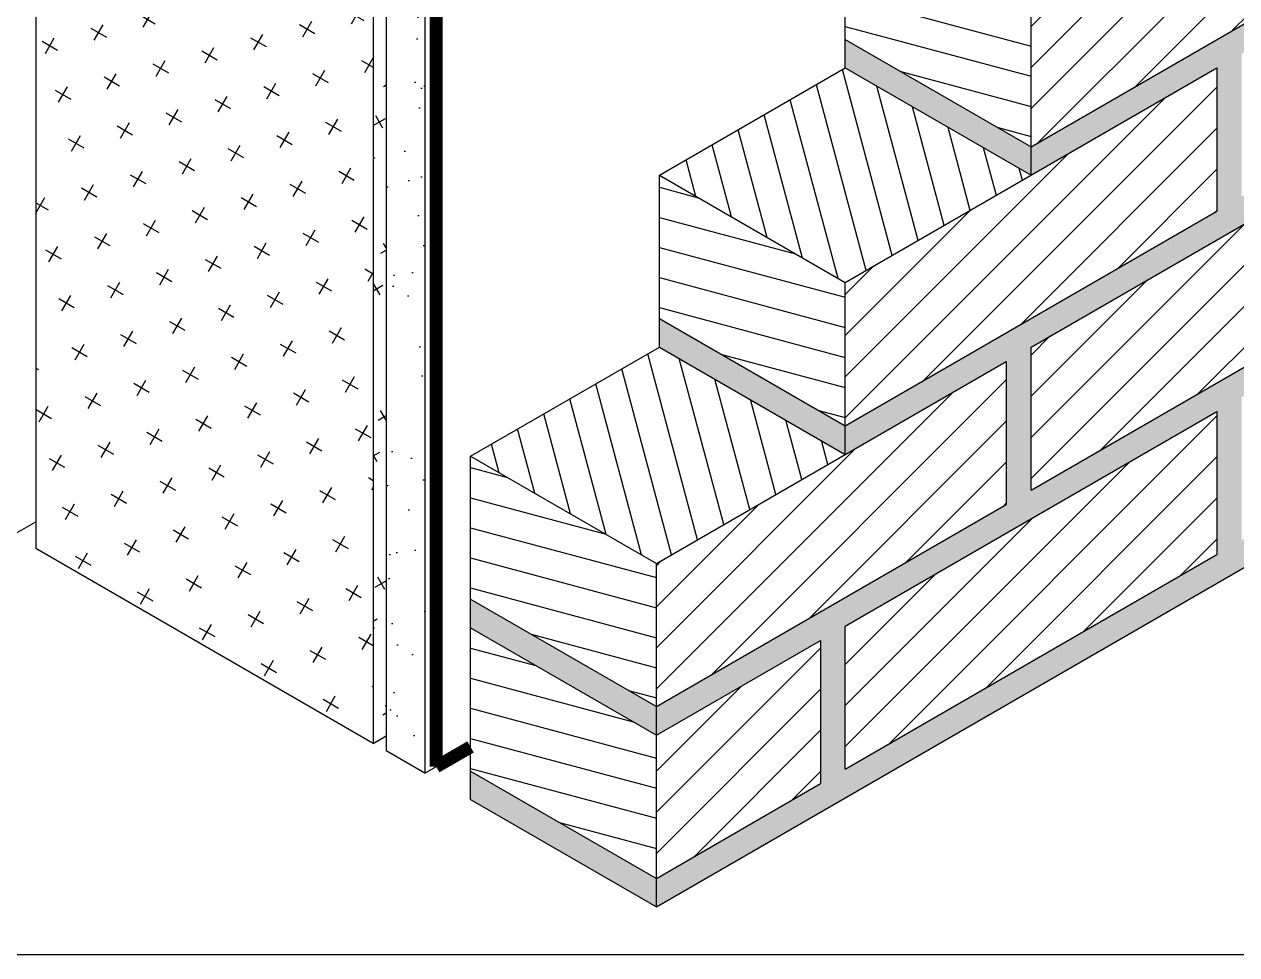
# Model space of a CAD drawing. Extents: x 0 to 51, y 0 to 66.
# Drawn here: x 10.86 to 19.34, y 35.85 to 42.35 of the extents above; entities that cross this region are included whole.
import ezdxf

# ---------------------------------------------------------------- set-up
doc = ezdxf.new("R2010")
doc.units = 0
doc.header["$LTSCALE"] = 1.5
doc.header["$MEASUREMENT"] = 0
doc.linetypes.add('DASHED', pattern=[0.75, 0.5, -0.25])
for name, color, linetype in [('BRICK', 13, 'CONTINUOUS'), ('GROUT', 255, 'CONTINUOUS'), ('INSULATION', 40, 'CONTINUOUS'), ('STRUCTURE', 252, 'CONTINUOUS'), ('TITLE', 7, 'CONTINUOUS'), ('TYVEK', 160, 'DASHED')]:
    doc.layers.add(name, color=color, linetype=linetype)
pattern_1 = [(45, (47.65412, 3.73793), (-0.1435869, 0.1435869), [])]
pattern_2 = [(345, (47.65412, 3.73793), (0.05255644, 0.1961433), [])]
pattern_3 = [(105, (47.65412, 3.73793), (-0.1961433, -0.05255644), [])]

msp = doc.modelspace()

# ---------------------------------------------------------------- hatches: boundary and pattern name
at = {"layer": 'BRICK', "linetype": 'CONTINUOUS'}
h = msp.add_hatch(dxfattribs=at)
h.set_pattern_fill('ANSI31', color=256, scale=1.6245, style=0)
h.set_pattern_definition(pattern_1)
h.paths.add_polyline_path([(20.4988, 42.9913), (20.4988, 43.9913), (17.9007, 42.4913), (17.9007, 41.4913)])
h = msp.add_hatch(dxfattribs=at)
h.set_pattern_fill('ANSI31', color=256, scale=1.6245, angle=300, style=0)
h.set_pattern_definition(pattern_2)
h.paths.add_polyline_path([(17.9007, 42.4913), (16.6017, 43.2413), (16.6017, 42.2413), (17.9007, 41.4913)])
h = msp.add_hatch(dxfattribs=at)
h.set_pattern_fill('ANSI31', color=256, scale=1.6245, angle=60, style=0)
h.set_pattern_definition(pattern_3)
h.paths.add_polyline_path([(16.6017, 42.0413), (15.3026, 41.2913), (16.6017, 40.5413), (17.9007, 41.2913)])
h = msp.add_hatch(dxfattribs=at)
h.set_pattern_fill('ANSI31', color=256, scale=1.6245, style=0)
h.set_pattern_definition(pattern_1)
h.paths.add_polyline_path([(19.1997, 41.0413), (19.1997, 42.0413), (16.6017, 40.5413), (16.6017, 39.5413)])
h = msp.add_hatch(dxfattribs=at)
h.set_pattern_fill('ANSI31', color=256, scale=1.6245, style=0)
h.set_pattern_definition(pattern_1)
h.paths.add_polyline_path([(20.4988, 40.5913), (20.4988, 41.5913), (17.9007, 40.0913), (17.9007, 39.0913)])
h = msp.add_hatch(dxfattribs=at)
h.set_pattern_fill('ANSI31', color=256, scale=1.6245, angle=300, style=0)
h.set_pattern_definition(pattern_2)
h.paths.add_polyline_path([(16.6017, 40.5413), (15.3026, 41.2913), (15.3026, 40.2913), (16.6017, 39.5413)])
h = msp.add_hatch(dxfattribs=at)
h.set_pattern_fill('ANSI31', color=256, scale=1.6245, angle=60, style=0)
h.set_pattern_definition(pattern_3)
h.paths.add_polyline_path([(16.6017, 39.3413), (15.3026, 40.0913), (13.9822, 39.3289), (15.2812, 38.5789)])
h = msp.add_hatch(dxfattribs=at)
h.set_pattern_fill('ANSI31', color=256, scale=1.6245, style=0)
h.set_pattern_definition(pattern_1)
h.paths.add_polyline_path([(17.7275, 38.9913), (17.7275, 39.9913), (15.2812, 38.5789), (15.2812, 37.5789)])
h = msp.add_hatch(dxfattribs=at)
h.set_pattern_fill('ANSI31', color=256, scale=1.6245, style=0)
h.set_pattern_definition(pattern_1)
h.paths.add_polyline_path([(19.1997, 38.6413), (19.1997, 39.6413), (16.6017, 38.1413), (16.6017, 37.1413)])
h = msp.add_hatch(dxfattribs=at)
h.set_pattern_fill('ANSI31', color=256, scale=1.6245, angle=300, style=0)
h.set_pattern_definition(pattern_2)
h.paths.add_polyline_path([(15.2812, 38.5789), (13.9822, 39.3289), (13.9822, 38.3289), (15.2812, 37.5789)])
h = msp.add_hatch(dxfattribs=at)
h.set_pattern_fill('ANSI31', color=256, scale=1.6245, angle=300, style=0)
h.set_pattern_definition(pattern_2)
h.paths.add_polyline_path([(15.2812, 37.3789), (13.9822, 38.1289), (13.9822, 37.1289), (15.2812, 36.3789)])
h = msp.add_hatch(dxfattribs=at)
h.set_pattern_fill('ANSI31', color=256, scale=1.6245, style=0)
h.set_pattern_definition(pattern_1)
h.paths.add_polyline_path([(16.4285, 38.0413), (15.2812, 37.3789), (15.2812, 36.3789), (16.4285, 37.0413)])
at = {"layer": 'GROUT', "linetype": 'CONTINUOUS'}
h = msp.add_hatch(color=256, dxfattribs=at)
h.paths.add_polyline_path([(27.6838, 43.3396), (27.6838, 44.7396), (26.2146, 43.8913), (26.2146, 44.8913), (27.6838, 45.7396), (27.6838, 47.1396), (26.2146, 46.2913), (26.2146, 47.2913), (27.6838, 48.1396), (27.6838, 49.5396), (26.2146, 48.6913), (26.2146, 49.6913), (27.6838, 50.5396), (27.6838, 51.9396), (26.2146, 51.0913), (26.2146, 52.0913), (27.6838, 52.9396), (27.6838, 54.3396), (26.2146, 53.4913), (26.2146, 53.2913), (27.5136, 54.0413), (27.5136, 53.0413), (24.9155, 51.5413), (24.9155, 51.3413), (26.0413, 51.9913), (26.0413, 50.9913), (23.4433, 49.4913), (23.4433, 49.2913), (24.7423, 50.0413), (24.7423, 49.0413), (22.1442, 47.5413), (22.1442, 47.3413), (23.2701, 47.9913), (23.2701, 46.9913), (20.672, 45.4913), (20.672, 45.2913), (21.971, 46.0413), (21.971, 45.0413), (19.373, 43.5413), (19.373, 43.3413), (20.4988, 43.9913), (20.4988, 42.9913), (17.9007, 41.4913), (17.9007, 41.2913), (19.1997, 42.0413), (19.1997, 41.0413), (16.6017, 39.5413), (16.6017, 39.3413), (17.7275, 39.9913), (17.7275, 38.9913), (15.2812, 37.5789), (15.2812, 37.3789), (16.4285, 38.0413), (16.4285, 37.0413), (15.2812, 36.3789), (15.2812, 36.1789)])
h.paths.add_polyline_path([(19.373, 38.7413), (19.373, 39.7413), (21.971, 41.2413), (21.971, 40.2413)], flags=16)
h.paths.add_polyline_path([(22.1442, 40.3413), (22.1442, 41.3413), (24.7423, 42.8413), (24.7423, 41.8413)], flags=16)
h.paths.add_polyline_path([(20.672, 40.6913), (20.672, 41.6913), (23.2701, 43.1913), (23.2701, 42.1913)], flags=16)
h.paths.add_polyline_path([(20.4988, 40.5913), (17.9007, 39.0913), (17.9007, 40.0913), (20.4988, 41.5913)], flags=16)
h.paths.add_polyline_path([(19.373, 41.1413), (19.373, 42.1413), (21.971, 43.6413), (21.971, 42.6413)], flags=16)
h.paths.add_polyline_path([(19.1997, 39.6413), (19.1997, 38.6413), (16.6017, 37.1413), (16.6017, 38.1413)], flags=16)
h.paths.add_polyline_path([(22.1442, 42.7413), (22.1442, 43.7413), (24.7423, 45.2413), (24.7423, 44.2413)], flags=16)
h.paths.add_polyline_path([(23.4433, 42.2913), (23.4433, 43.2913), (26.0413, 44.7913), (26.0413, 43.7913)], flags=16)
h.paths.add_polyline_path([(20.672, 43.0913), (20.672, 44.0913), (23.2701, 45.5913), (23.2701, 44.5913)], flags=16)
h.paths.add_polyline_path([(24.9155, 41.9413), (24.9155, 42.9413), (27.5136, 44.4413), (27.5136, 43.4413)], flags=16)
h.paths.add_polyline_path([(23.4433, 44.6913), (23.4433, 45.6913), (26.0413, 47.1913), (26.0413, 46.1913)], flags=16)
h.paths.add_polyline_path([(22.1442, 45.1413), (22.1442, 46.1413), (24.7423, 47.6413), (24.7423, 46.6413)], flags=16)
h.paths.add_polyline_path([(24.9155, 44.3413), (24.9155, 45.3413), (27.5136, 46.8413), (27.5136, 45.8413)], flags=16)
h.paths.add_polyline_path([(23.4433, 47.0913), (23.4433, 48.0913), (26.0413, 49.5913), (26.0413, 48.5913)], flags=16)
h.paths.add_polyline_path([(24.9155, 46.7413), (24.9155, 47.7413), (27.5136, 49.2413), (27.5136, 48.2413)], flags=16)
h.paths.add_polyline_path([(24.9155, 49.1413), (24.9155, 50.1413), (27.5136, 51.6413), (27.5136, 50.6413)], flags=16)
for points in [[(16.6017, 42.2413), (16.6017, 42.0413), (17.9007, 41.2913), (17.9007, 41.4913)], [(15.3026, 40.2913), (15.3026, 40.0913), (16.6017, 39.3413), (16.6017, 39.5413)], [(13.9822, 38.3289), (13.9822, 38.1289), (15.2812, 37.3789), (15.2812, 37.5789)], [(13.9822, 37.1289), (13.9822, 36.9289), (15.2812, 36.1789), (15.2812, 36.3789)]]:
    msp.add_hatch(color=256, dxfattribs=at).paths.add_polyline_path(points)
at = {"layer": 'INSULATION', "linetype": 'CONTINUOUS'}
h = msp.add_hatch(dxfattribs=at)
h.set_pattern_fill('CROSS', color=256, scale=0.8, angle=30, style=0)
h.set_pattern_definition([(30, (47.65412, 3.73793), (0.0732051, 0.2732051), [0.1, -0.3]), (120, (47.72243, 3.71963), (-0.2732051, 0.0732051), [0.1, -0.3])])
h.paths.add_polyline_path([(16.5551, 51.035, 0.044799), (16.7526, 51.9432, -0.009339), (16.8484, 52.6066), (16.8484, 55.706), (16.2223, 54.8941, -0.121797), (16.0272, 54.6411), (13.3021, 51.1071), (13.3021, 37.3216), (13.3925, 37.3738), (13.3925, 47.2647), (13.8835, 47.5326), (14.9085, 48.5104, 0.033704), (15.416, 49.0643, 0.016125), (16.0297, 49.8852, 0.055655), (16.3587, 50.4894, 0.020914)])
h = msp.add_hatch(dxfattribs=at)
h.set_pattern_fill('CROSS', color=256, angle=330, style=0)
h.set_pattern_definition([(330, (47.65412, 3.73793), (0.3415064, 0.0915064), [0.125, -0.375]), (60, (47.677, 3.65256), (-0.0915064, 0.3415064), [0.125, -0.375])])
h.paths.add_polyline_path([(13.3021, 51.1071), (10.9434, 52.4689), (10.9434, 38.6834), (13.3021, 37.3216)])
at = {"layer": 'STRUCTURE', "linetype": 'CONTINUOUS'}
h = msp.add_hatch(dxfattribs=at)
h.set_pattern_fill('AR-SAND', color=256, scale=0.25, style=0)
h.set_pattern_definition([(37.5, (112.0784, 3.73793), (-0.0157483, 0.481706), [0, -0.38, 0, -0.425, 0, -0.40625]), (7.5, (112.0784, 3.73793), (0.442444, 0.7055365), [0, -0.205, 0, -0.3425, 0, -0.13125]), (327.5, (111.7709, 3.73793), (0.7785355, 0.0014148), [0, -0.125, 0, -0.45, 0, -0.5875]), (317.5, (111.7709, 3.73793), (0.7515317, 0.219419), [0, -0.0625, 0, -0.295, 0, -0.3375])])
h.paths.add_polyline_path([(15.1791, 48.3541, 0.033704), (15.6866, 48.9081, 0.016125), (16.3004, 49.729, 0.055655), (16.6293, 50.3331, 0.020914), (16.8257, 50.8788, 0.044799), (17.0233, 51.787, -0.020731), (17.2692, 53.2538, -0.04506), (17.599, 54.3292, -0.26334), (18.0754, 55.0514), (18.0754, 55.3639, 0.309269), (17.3284, 54.4854, 0.04506), (16.9985, 53.4101, 0.020731), (16.7526, 51.9432, -0.044799), (16.5551, 51.035, -0.020914), (16.3587, 50.4894, -0.055655), (16.0297, 49.8852, -0.016125), (15.416, 49.0643, -0.033704), (14.9085, 48.5104), (13.8835, 47.5326), (13.3925, 47.2647), (13.6631, 47.1085), (14.1541, 47.3764)])
h.paths.add_polyline_path([(13.6631, 47.1085), (13.3925, 47.2647), (13.3925, 37.2694), (13.6631, 37.1131)])

# ---------------------------------------------------------------- linework, layer by layer
at = {"layer": 'BRICK', "linetype": 'CONTINUOUS'}
for p, q in [((15.2812, 36.1789), (27.6838, 43.3396)), ((16.6017, 42.0413), (16.6017, 43.2413)), ((17.9007, 41.4913), (20.4988, 42.9913)), ((17.9007, 41.4913), (17.9007, 42.4913)), ((16.6017, 42.2413), (17.9007, 41.4913)), ((15.3026, 41.2913), (16.6017, 42.0413)), ((16.6017, 40.5413), (19.1997, 42.0413)), ((16.6017, 42.0413), (17.9007, 41.2913)), ((19.1997, 42.0413), (19.1997, 41.0413)), ((17.9007, 40.0913), (20.4988, 41.5913)), ((17.9007, 41.2913), (17.9007, 41.4913)), ((15.3026, 40.0913), (15.3026, 41.2913)), ((15.3026, 41.2913), (16.6017, 40.5413)), ((16.6017, 39.5413), (19.1997, 41.0413)), ((16.6017, 39.5413), (16.6017, 40.5413)), ((17.9007, 39.0913), (20.4988, 40.5913)), ((15.3026, 40.2913), (16.6017, 39.5413)), ((13.9822, 39.3289), (15.3026, 40.0913)), ((15.3026, 40.0913), (16.6017, 39.3413)), ((17.9007, 39.0913), (17.9007, 40.0913)), ((15.2812, 38.5789), (17.7275, 39.9913)), ((17.7275, 39.9913), (17.7275, 38.9913)), ((16.6017, 38.1413), (19.1997, 39.6413)), ((19.1997, 39.6413), (19.1997, 38.6413)), ((16.6017, 39.3413), (16.6017, 39.5413)), ((13.9822, 38.1289), (13.9822, 39.3289)), ((13.9822, 39.3289), (15.2812, 38.5789)), ((15.2812, 37.5789), (17.7275, 38.9913)), ((15.2812, 37.5789), (15.2812, 38.5789)), ((16.6017, 37.1413), (19.1997, 38.6413)), ((13.9822, 38.3289), (15.2812, 37.5789)), ((13.9822, 36.9289), (13.9822, 38.1289)), ((13.9822, 38.1289), (15.2812, 37.3789)), ((16.6017, 37.1413), (16.6017, 38.1413)), ((15.2812, 37.3789), (16.4285, 38.0413)), ((16.4285, 38.0413), (16.4285, 37.0413)), ((15.2812, 37.3789), (15.2812, 37.5789)), ((15.2812, 36.1789), (15.2812, 37.3789)), ((13.9822, 37.1289), (15.2812, 36.3789)), ((15.2812, 36.3789), (16.4285, 37.0413)), ((13.9822, 36.9289), (15.2812, 36.1789))]:
    msp.add_line(p, q, dxfattribs=at)
at = {"layer": 'INSULATION', "linetype": 'CONTINUOUS'}
for p, q in [((10.9434, 52.4689), (10.9434, 38.6834)), ((13.3021, 51.1071), (13.3021, 37.3216)), ((13.3021, 37.3216), (10.9434, 38.6834)), ((13.3021, 37.3216), (13.3925, 37.3738))]:
    msp.add_line(p, q, dxfattribs=at)
at = {"layer": 'STRUCTURE'}
for p, q in [((13.3925, 47.2647), (13.3925, 37.2694)), ((13.6631, 47.1085), (13.6631, 37.1131)), ((10.7809, 38.7772), (10.9434, 38.871)), ((13.6631, 37.1131), (13.9822, 37.2974)), ((13.6631, 37.1131), (13.3925, 37.2694))]:
    msp.add_line(p, q, dxfattribs=at)
at = {"layer": 'TITLE', "linetype": 'CONTINUOUS'}
msp.add_line((49.5, 35.8453), (1.5, 35.8453), dxfattribs=at)
at = {"layer": 'TYVEK', "const_width": 0.09}
for points in [[(13.742, 46.4596), (13.742, 37.1587)], [(13.742, 37.1587), (13.9822, 37.2974)]]:
    msp.add_lwpolyline(points, dxfattribs=at)

doc.saveas('drawing.dxf')
